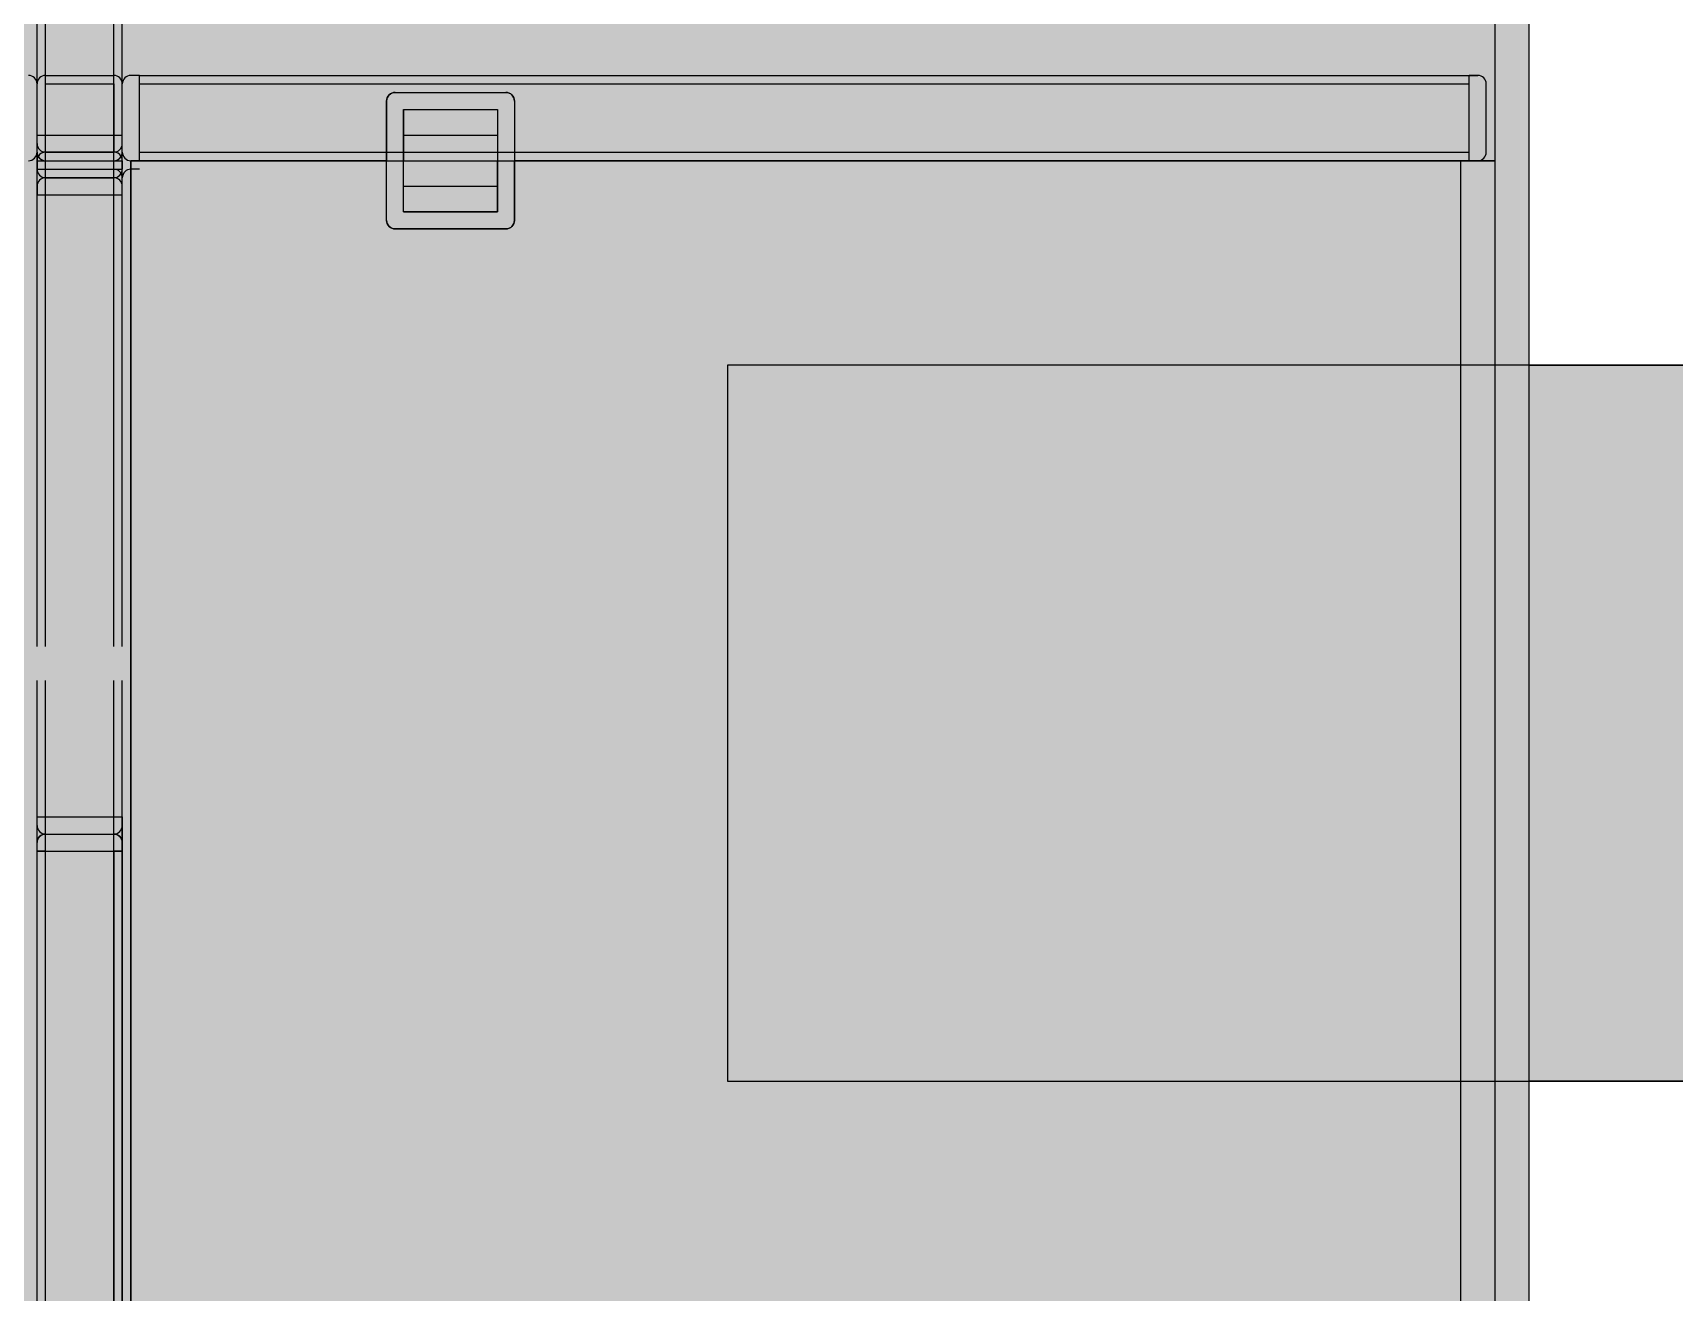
# Model space of a CAD drawing. Header units: millimetres. Extents: x 0 to 199210, y 0 to 94205.
# Drawn here: x 30475 to 31438, y 11225 to 11964 of the extents above; entities that cross this region are included whole.
import ezdxf

# ---------------------------------------------------------------- set-up
doc = ezdxf.new("R2010")
doc.units = ezdxf.units.MM
doc.layers.add('0-L-FUR', color=11, linetype='Continuous')

# ---------------------------------------------------------------- blocks, each defined once
blk = doc.blocks.new('Xr-PLAN$0$Xr-PLAN$0$A$C3A89022E')
h = blk.add_hatch(color=255)
h.dxf.hatch_style = 1
edge = h.paths.add_edge_path()
edge.add_line((2675.408702053479, 4122.422747667311), (2675.408702053479, 4112.422747667311))
edge.add_line((2675.408702053479, 4112.422747667311), (2684.408702054876, 4122.422747667311))
edge.add_line((2684.408702054876, 4122.422747667311), (2690.408702054005, 4122.422747667311))
edge.add_arc((-1717.091297944648, 3912.422747667321), 4412.499999998653, -2.727855063206789, 2.7278550632066185, ccw=False)
edge.add_line((2690.408702054004, 3702.422747667311), (2684.408702054876, 3702.422747667311))
edge.add_line((2684.408702054876, 3702.422747667311), (2675.408702053479, 3712.422747667311))
edge.add_line((2675.408702053479, 3712.422747667311), (2675.408702053479, 3702.422747667311))
edge.add_line((2675.408702053479, 3702.422747667311), (2365.408702055787, 3702.422747667311))
edge.add_line((2365.408702055787, 3702.422747667311), (2365.408702055739, 3344.750176273481))
edge.add_arc((2374.363330116845, 3195.017699381234), 150.0000000000003, 79.99266218586479, 93.42245084139142, ccw=False)
edge.add_line((2400.429475057288, 3342.735525278937), (2400.429475057288, 3337.629251501908))
edge.add_line((2400.429475057288, 3337.629251501908), (2442.734113429909, 3338.941453096366))
edge.add_arc((4242.644094976478, 3320.93983291871), 1799.999999999998, 172.2874549339041, 179.4269810807073, ccw=False)
edge.add_line((2458.92718419527, 3562.505522107254), (2549.609747063005, 3565.746279183324))
edge.add_arc((2549.609747063005, 3582.514074152233), 16.76779496890913, 243.5700380696205, 269.9999999999984, ccw=False)
edge.add_arc((2551.346476528167, 3586.008104011034), 20.66965015450426, 219.8055710360878, 243.5700380696237, ccw=False)
edge.add_arc((2554.06407941331, 3588.272773077471), 24.20717632710144, 199.0435461728898, 219.8055710360863, ccw=False)
edge.add_arc((2558.33290951632, 3589.746279185353), 28.72316245399958, 180.0000000040475, 199.0435461728921, ccw=False)
edge.add_arc((2558.331587783503, 3589.470730701396), 28.72316245434772, 151.3645656163341, 179.4503388246324, ccw=False)
edge.add_arc((2551.346476528996, 3593.484454355092), 20.66965015502817, 116.42996193649859, 151.8504546877328, ccw=False)
edge.add_arc((2549.609747063253, 3596.978484214125), 16.76779496896614, 90.00000000000159, 116.42996193650009, ccw=False)
edge.add_line((2549.609747063252, 3613.746279183091), (2608.912585594575, 3613.746279183091))
edge.add_line((2608.912585594575, 3613.746279183091), (2606.733905740276, 3621.233941513112))
edge.add_line((2606.733905740276, 3621.233941513112), (2601.877550788947, 3619.656016138815))
edge.add_arc((2734.31066991843, 3690.09371171183), 150.0000000000013, 188.8186981018154, 208.0073378133575, ccw=False)
edge.add_line((2586.083909483415, 3667.09746221455), (2591.479452838905, 3668.850580522342))
edge.add_line((2591.479452838905, 3668.850580522342), (2589.92794865645, 3673.625619402826))
edge.add_line((2589.92794865645, 3673.625619402826), (2618.459644144769, 3682.896129234002))
edge.add_line((2618.459644144769, 3682.896129234002), (2620.011148327295, 3678.12109035364))
edge.add_line((2620.011148327295, 3678.12109035364), (2625.406691683268, 3679.874208658856))
edge.add_arc((2491.971867156565, 3611.353061532383), 149.9999999999993, 7.99266218706282, 27.181301897269577, ccw=False)
edge.add_line((2640.514749813528, 3632.210003109696), (2635.617401283729, 3630.618758111102))
edge.add_line((2635.617401283729, 3630.618758111102), (2641.686828265316, 3613.746279183091))
edge.add_line((2641.686828265316, 3613.746279183091), (2777.609747066237, 3613.746279183091))
edge.add_arc((2777.609747066243, 3027.297383474815), 586.4488957082758, 87.8098552388351, 90.00000000000063, ccw=False)
edge.add_arc((2788.724128623332, 3317.916056396289), 295.6177719817481, 84.72490148685199, 87.8098552388343, ccw=False)
edge.add_arc((2804.996385545477, 3494.158424895367), 118.6257981538221, 77.3703837331384, 84.72490148685512, ccw=False)
edge.add_arc((2803.809747063439, 3589.746279183323), 33.79999999999971, 22.72724740339902, 36.63222431202348, ccw=False)
edge.add_line((2834.985327975816, 3602.804730652613), (2854.442212159629, 3602.804730651985))
edge.add_arc((2854.442212159629, 3526.504730651985), 76.30000000000018, 28.153289868650802, 90, ccw=False)
edge.add_line((2921.715037390878, 3562.505522107254), (2956.300381704583, 3562.505522107254))
edge.add_arc((2956.300381702715, 3552.505522107254), 10, 7.432975154877909, 89.99999998929923, ccw=False)
edge.add_arc((1181.341978925176, 3320.939832918714), 1799.999999999988, 6.6575949383960165, 7.432975156262785, ccw=False)
edge.add_arc((3074.219994914602, 3422.518175223742), 149.9999999999995, 116.81869810248841, 134.4355134866732, ccw=False)
edge.add_line((3006.54467398273, 3556.383969722441), (3009.879303164802, 3551.794246407051))
edge.add_line((3009.879303164802, 3551.794246407051), (3013.941193847926, 3554.745382732401))
edge.add_line((3013.941193847926, 3554.745382732401), (3031.574751417174, 3530.474872901606))
edge.add_line((3031.574751417174, 3530.474872901606), (3027.512860733516, 3527.523736575868))
edge.add_line((3027.512860733516, 3527.523736575868), (3030.847489913399, 3522.934013259568))
edge.add_arc((2924.446378013468, 3628.663873689145), 149.9999999999986, 295.9926621878456, 315.1813018978603, ccw=False)
edge.add_line((2990.184783346846, 3493.836346587948), (2987.183390922515, 3497.967408849408))
edge.add_line((2987.183390922515, 3497.967408849408), (2973.623136638342, 3487.457855085418))
edge.add_arc((1181.34197892516, 3320.939832918712), 1800.000000000004, -5.21409121173042, 5.308022808348596, ccw=False)
edge.add_line((2973.8937202229, 3157.36032695768), (2987.218750737337, 3147.030016004494))
edge.add_line((2987.218750737337, 3147.030016004494), (2990.245478582277, 3151.195949490626))
edge.add_arc((2924.507073253743, 3016.368422387066), 149.9999999999995, 44.81869810266761, 64.00733781421297, ccw=False)
edge.add_line((3030.908185152701, 3122.098282817624), (3027.573555973639, 3117.508559500137))
edge.add_line((3027.573555973639, 3117.508559500137), (3031.635446656766, 3114.55742317475))
edge.add_line((3031.635446656766, 3114.55742317475), (3014.001889088978, 3090.28691334287))
edge.add_line((3014.001889088978, 3090.28691334287), (3009.939998404721, 3093.23804966914))
edge.add_line((3009.939998404721, 3093.23804966914), (3006.605369222472, 3088.648326354042))
edge.add_arc((3074.28069015487, 3222.514120852477), 150.0000000000009, 225.7107114369254, 243.18130189728691, ccw=False)
edge.add_arc((1181.341978913931, 3320.939832821153), 1800.000000000005, 352.65482085982626, 353.4348512174512, ccw=False)
edge.add_arc((2956.653132670442, 3092.094235643177), 10.00000000000048, 270.0000000000026, 352.65482085670055, ccw=False)
edge.add_line((2956.653132670443, 3082.094235643177), (2921.71503739094, 3082.094235643177))
edge.add_arc((2854.442212159628, 3118.09502709833), 76.30000000000022, 270.00000000000034, 331.8467101314488, ccw=False)
edge.add_line((2854.442212159629, 3041.79502709833), (2834.985327975816, 3041.7950270984))
edge.add_arc((2803.809747063453, 3054.853478567724), 33.80000000000052, 325.79675789828633, 337.27275259653976, ccw=False)
edge.add_arc((2830.538199939189, 3035.853478566242), 1.225795457855838, 282.5658952640019, 359.9999999415044, ccw=False)
edge.add_arc((2804.996385549122, 3150.441332855177), 118.6257981532514, 275.27509851501645, 282.5658952640138, ccw=False)
edge.add_arc((2788.724128621176, 3326.683701354442), 295.6177719818965, 272.19014475953975, 275.27509851501543, ccw=False)
edge.add_arc((2777.609747072311, 3617.302374275968), 586.4488957081626, 270.0000000000012, 272.1901447595421, ccw=False)
edge.add_line((2777.609747072323, 3030.853478567805), (2641.686828265316, 3030.853478567805))
edge.add_line((2641.686828265316, 3030.853478567805), (2635.617401283747, 3013.980999639673))
edge.add_line((2635.617401283747, 3013.980999639673), (2640.514749813321, 3012.389754639139))
edge.add_arc((2491.971867156565, 3033.246696217932), 149.9999999999998, 332.8186981021831, 352.00733781236636, ccw=False)
edge.add_line((2625.406691682614, 2964.725549090184), (2620.011148327426, 2966.478667397099))
edge.add_line((2620.011148327426, 2966.478667397099), (2618.459644144903, 2961.703628516708))
edge.add_line((2618.459644144903, 2961.703628516708), (2589.927948656735, 2970.974138348239))
edge.add_line((2589.927948656735, 2970.974138348239), (2591.479452839072, 2975.749177228385))
edge.add_line((2591.479452839072, 2975.749177228385), (2586.083909483611, 2977.502295537143))
edge.add_arc((2734.310669918429, 2954.506046038601), 150.0000000000004, 151.992662187287, 171.181301897697, ccw=False)
edge.add_line((2601.877550788155, 3024.943741610126), (2606.733905740296, 3023.365816237661))
edge.add_line((2606.733905740296, 3023.365816237661), (2608.912585594575, 3030.853478567806))
edge.add_line((2608.912585594575, 3030.853478567806), (2549.609747062013, 3030.853478567806))
edge.add_arc((2549.609747062013, 3047.621273536481), 16.76779496867493, 243.5700380453024, 270, ccw=False)
edge.add_arc((2551.346476528996, 3051.115303395223), 20.669650155028, 219.8055710468794, 243.5700380453012, ccw=False)
edge.add_arc((2554.064079413308, 3053.379972461837), 24.20717632710039, 199.0435461728895, 219.8055710468822, ccw=False)
edge.add_arc((2558.332909516322, 3054.853478569718), 28.72316245400085, 180.0000000040466, 199.0435461728883, ccw=False)
edge.add_arc((2558.331587782119, 3054.577930086286), 28.72316245295896, 151.3645656107205, 179.4503388256527, ccw=False)
edge.add_arc((2551.346476528997, 3058.591653739572), 20.66965015503026, 116.429961925588, 151.8504546807749, ccw=False)
edge.add_arc((2549.609747063996, 3062.085683598779), 16.76779496914287, 89.99999999999687, 116.42996192558371, ccw=False)
edge.add_line((2549.609747063997, 3078.853478567922), (2458.560918478789, 3082.094235643172))
edge.add_arc((4242.644094976482, 3320.939832918711), 1800.000000000002, 180.4774037481434, 187.6251804422413, ccw=False)
edge.add_line((2442.706578624996, 3305.941925382963), (2400.429475057288, 3307.259347034038))
edge.add_line((2400.429475057288, 3307.259347034038), (2400.429475057288, 3302.109970055686))
edge.add_arc((2374.363330116843, 3449.827795953388), 149.9999999999997, 266.57754915860704, 280.0073378141359, ccw=False)
edge.add_line((2365.408702055733, 3300.095319061141), (2365.408702055629, 2522.422747667311))
edge.add_line((2365.408702055629, 2522.422747667311), (2675.408702053945, 2522.422747667311))
edge.add_line((2675.408702053945, 2522.422747667311), (2675.408702053945, 2512.422747667311))
edge.add_line((2675.408702053945, 2512.422747667311), (2684.408702055342, 2522.422747667311))
edge.add_line((2684.408702055342, 2522.422747667311), (2690.408702054469, 2522.422747667311))
edge.add_arc((-1717.091297944186, 2312.422747667311), 4412.499999998658, -2.7278550632066185, 2.7278550632066185, ccw=False)
edge.add_line((2690.408702054469, 2102.422747667311), (2684.408702055341, 2102.422747667311))
edge.add_line((2684.408702055341, 2102.422747667311), (2675.408702053945, 2112.422747667311))
edge.add_line((2675.408702053945, 2112.422747667311), (2675.408702053945, 2102.422747667311))
edge.add_line((2675.408702053945, 2102.422747667311), (2365.408702055573, 2102.422747667312))
edge.add_line((2365.408702055573, 2102.422747667312), (2365.408702055525, 1744.750176273441))
edge.add_arc((2374.36333011731, 1595.017699381235), 149.9999999999998, 79.99266218586462, 93.42245084165143, ccw=False)
edge.add_line((2400.429475057754, 1742.735525278937), (2400.429475057754, 1737.629251502211))
edge.add_line((2400.429475057754, 1737.629251502211), (2442.734113430374, 1738.941453096366))
edge.add_arc((4242.644094976944, 1720.93983291871), 1799.999999999998, 172.2874549339041, 179.4269810807073, ccw=False)
edge.add_line((2458.927184195736, 1962.505522107254), (2549.609747064214, 1965.746279183091))
edge.add_arc((2549.609747064214, 1982.514074152176), 16.76779496908443, 243.570038083802, 270, ccw=False)
edge.add_arc((2551.346476528356, 1986.008104011092), 20.66965015432882, 219.8055710324993, 243.57003808380222, ccw=False)
edge.add_arc((2554.064079413775, 1988.272773077471), 24.20717632710132, 199.0435461728956, 219.8055710324997, ccw=False)
edge.add_arc((2558.332909516786, 1989.746279185352), 28.72316245399995, 180.0000000040462, 199.0435461728943, ccw=False)
edge.add_arc((2558.331587783623, 1989.470730701572), 28.72316245400044, 151.3645656165051, 179.4503388249764, ccw=False)
edge.add_arc((2551.346476529186, 1993.484454355034), 20.6696501548531, 116.42996192960581, 151.8504546874989, ccw=False)
edge.add_arc((2549.609747063965, 1996.978484214067), 16.76779496902418, 90, 116.4299619296028, ccw=False)
edge.add_line((2549.609747063965, 2013.746279183091), (2608.912585595041, 2013.746279183091))
edge.add_line((2608.912585595041, 2013.746279183091), (2606.733905740758, 2021.233941513118))
edge.add_line((2606.733905740758, 2021.233941513118), (2601.877550789412, 2019.656016138815))
edge.add_arc((2734.310669918894, 2090.093711711829), 150.0000000000002, 188.8186981021314, 208.0073378133571, ccw=False)
edge.add_line((2586.083909484008, 2067.097462213731), (2591.479452839369, 2068.850580522458))
edge.add_line((2591.479452839369, 2068.850580522458), (2589.927948656959, 2073.625619402812))
edge.add_line((2589.927948656959, 2073.625619402812), (2618.459644145129, 2082.896129234343))
edge.add_line((2618.459644145129, 2082.896129234343), (2620.011148327754, 2078.121090353638))
edge.add_line((2620.011148327754, 2078.121090353638), (2625.406691683734, 2079.874208658857))
edge.add_arc((2491.97186715703, 2011.353061532384), 149.9999999999997, 7.992662187676103, 27.18130189726918, ccw=False)
edge.add_line((2640.51474981377, 2032.210003111288), (2635.617401284307, 2030.618758110789))
edge.add_line((2635.617401284307, 2030.618758110789), (2641.686828265781, 2013.746279183091))
edge.add_line((2641.686828265781, 2013.746279183091), (2777.609747060612, 2013.746279183091))
edge.add_arc((2777.609747060613, 1427.297383474699), 586.4488957083927, 87.8098552355093, 90.00000000000011, ccw=False)
edge.add_arc((2788.724128634604, 1717.916056396343), 295.6177719810476, 84.72490149122302, 87.80985523550862, ccw=False)
edge.add_arc((2804.996385543165, 1894.158424895544), 118.6257981542492, 77.3703837318057, 84.72490149120921, ccw=False)
edge.add_arc((2803.809747063904, 1989.746279183325), 33.79999999999946, 22.727247402753505, 36.632224311998414, ccw=False)
edge.add_line((2834.985327976428, 2002.804730652264), (2854.442212160095, 2002.804730652101))
edge.add_arc((2854.442212160095, 1926.504730652101), 76.30000000000018, 28.153289868552122, 90.0000000000004, ccw=False)
edge.add_line((2921.715037391406, 1962.505522107254), (2956.300381705048, 1962.505522107254))
edge.add_arc((2956.300381703181, 1952.505522107255), 9.999999999999773, 7.432975154876885, 89.99999998930178, ccw=False)
edge.add_arc((1181.341978925623, 1720.939832918749), 1800.000000000002, 6.657594938394823, 7.432975156261591, ccw=False)
edge.add_arc((3074.219994915067, 1822.518175223739), 150.0000000000005, 116.81869810248759, 134.4355134866726, ccw=False)
edge.add_line((3006.544673983196, 1956.38396972244), (3009.879303165264, 1951.794246407055))
edge.add_line((3009.879303165264, 1951.794246407055), (3013.941193848351, 1954.745382732367))
edge.add_line((3013.941193848351, 1954.745382732367), (3031.574751417347, 1930.474872901515))
edge.add_line((3031.574751417347, 1930.474872901515), (3027.51286073393, 1927.52373657594))
edge.add_line((3027.51286073393, 1927.52373657594), (3030.847489913865, 1922.934013259568))
edge.add_arc((2924.446378013934, 2028.663873689146), 149.9999999999995, 295.99266218744685, 315.1813018978599, ccw=False)
edge.add_line((2990.184783346374, 1893.836346587491), (2987.183390923143, 1897.967408849534))
edge.add_line((2987.183390923143, 1897.967408849534), (2973.623136638807, 1887.457855085418))
edge.add_arc((1181.341978925626, 1720.939832918711), 1800.000000000004, -5.214091211740822, 5.308022808348596, ccw=False)
edge.add_line((2973.893720223336, 1557.360326957354), (2987.21875073711, 1547.030016004937))
edge.add_line((2987.21875073711, 1547.030016004937), (2990.245478585598, 1551.195949489234))
edge.add_arc((2924.507073254208, 1416.368422387067), 149.9999999999995, 44.81869810266687, 64.00733781299908, ccw=False)
edge.add_line((3030.908185153166, 1522.098282817624), (3027.573555974105, 1517.508559500137))
edge.add_line((3027.573555974105, 1517.508559500137), (3031.635446657052, 1514.557423174879))
edge.add_line((3031.635446657052, 1514.557423174879), (3014.001889089463, 1490.286913342872))
edge.add_line((3014.001889089463, 1490.286913342872), (3009.939998405176, 1493.238049669126))
edge.add_line((3009.939998405176, 1493.238049669126), (3006.605369222938, 1488.648326354042))
edge.add_arc((3074.280690155335, 1622.514120852476), 149.9999999999999, 225.7107114369256, 243.1813018972873, ccw=False)
edge.add_arc((1181.341978914397, 1720.939832821153), 1800.000000000005, 352.65482085982626, 353.4348512174512, ccw=False)
edge.add_arc((2956.653132670908, 1492.094235643177), 10.00000000000048, 270.0000000000026, 352.65482085670055, ccw=False)
edge.add_line((2956.653132670908, 1482.094235643177), (2921.715037391219, 1482.094235643177))
edge.add_arc((2854.442212160094, 1518.095027098679), 76.29999999999993, 270, 331.84671013115104, ccw=False)
edge.add_line((2854.442212160094, 1441.795027098679), (2834.985327976282, 1441.795027098633))
edge.add_arc((2803.809747063849, 1454.853478567791), 33.80000000000066, 325.79675789849574, 337.2727525968445, ccw=False)
edge.add_arc((2830.538199939655, 1435.853478566242), 1.225795457855838, 282.5658952640042, 359.99999994942215, ccw=False)
edge.add_arc((2804.996385549588, 1550.441332855177), 118.6257981532512, 275.27509851501645, 282.5658952640139, ccw=False)
edge.add_arc((2788.724128621642, 1726.683701354438), 295.6177719818924, 272.19014475893977, 275.2750985150153, ccw=False)
edge.add_arc((2777.60974707582, 2017.302374276023), 586.4488957081012, 270.0000000000012, 272.1901447589423, ccw=False)
edge.add_line((2777.609747075832, 1430.853478567922), (2641.686828265782, 1430.853478567922))
edge.add_line((2641.686828265782, 1430.853478567922), (2635.617401284223, 1413.980999639904))
edge.add_line((2635.617401284223, 1413.980999639904), (2640.514749813547, 1412.389754637432))
edge.add_arc((2491.97186715703, 1433.24669621793), 149.9999999999996, 332.81869810218376, 352.0073378117087, ccw=False)
edge.add_line((2625.40669168308, 1364.725549090184), (2620.011148327892, 1366.478667397098))
edge.add_line((2620.011148327892, 1366.478667397098), (2618.459644145442, 1361.703628516935))
edge.add_line((2618.459644145442, 1361.703628516935), (2589.927948657127, 1370.974138348246))
edge.add_line((2589.927948657127, 1370.974138348246), (2591.479452839469, 1375.749177228407))
edge.add_line((2591.479452839469, 1375.749177228407), (2586.08390948422, 1377.502295538073))
edge.add_arc((2734.310669918894, 1354.506046038601), 150.0000000000007, 151.9926621872869, 171.1813018973372, ccw=False)
edge.add_line((2601.87755078862, 1424.943741610126), (2606.733905740748, 1423.365816237666))
edge.add_line((2606.733905740748, 1423.365816237666), (2608.912585595041, 1430.853478567922))
edge.add_line((2608.912585595041, 1430.853478567922), (2549.609747062231, 1430.853478567922))
edge.add_arc((2549.609747062232, 1447.621273536539), 16.7677949686165, 243.5700380416597, 269.99999999999693, ccw=False)
edge.add_arc((2551.346476529461, 1451.115303395225), 20.66965015502898, 219.8055710468649, 243.57003804166652, ccw=False)
edge.add_arc((2554.064079413774, 1453.379972461836), 24.2071763271003, 199.0435461714179, 219.8055710468635, ccw=False)
edge.add_arc((2558.332909517481, 1454.853478569834), 28.72316245469482, 180.0000000038135, 199.0435461714163, ccw=False)
edge.add_arc((2558.331587782238, 1454.577930086523), 28.72316245261196, 151.3645656133722, 179.4503388256547, ccw=False)
edge.add_arc((2551.34647652891, 1458.591653739456), 20.669650154679, 116.42996192271289, 151.8504546833348, ccw=False)
edge.add_arc((2549.609747064214, 1462.085683598488), 16.76779496908466, 90, 116.42996192271181, ccw=False)
edge.add_line((2549.609747064214, 1478.853478567573), (2458.560918479254, 1482.094235643172))
edge.add_arc((4242.644094976945, 1720.939832918708), 1799.999999999999, 180.4774037481545, 187.6251804422413, ccw=False)
edge.add_line((2442.706578625464, 1705.941925382613), (2400.429475057754, 1707.259347033589))
edge.add_line((2400.429475057754, 1707.259347033589), (2400.429475057754, 1702.109970056036))
edge.add_arc((2374.363330117309, 1849.827795953736), 149.9999999999984, 266.57754915834687, 280.0073378141362, ccw=False)
edge.add_line((2365.408702055519, 1700.095319061531), (2365.408702055339, 357.4227476673032))
edge.add_line((2365.408702055339, 357.4227476673032), (1696.728673817008, 357.4227476673095))
edge.add_line((1696.728673817008, 357.4227476673095), (1696.728673816, 195.1385802561563))
edge.add_arc((1676.72667361598, 195.1385802561562), 20.00200020001989, -90, 2.8421709430404007e-13, ccw=False)
edge.add_line((1676.72667361598, 175.1365800561362), (1666.725673516084, 175.1365800561362))
edge.add_arc((1666.725673515699, 195.1385802561562), 20.00200020002001, 179.9999999999997, 270.00000000110526, ccw=False)
edge.add_line((1646.723673315679, 195.1385802561563), (1646.723673315903, 357.4227476673104))
edge.add_line((1646.723673315903, 357.4227476673104), (1626.721673116903, 357.4227476673104))
edge.add_line((1626.721673116903, 357.4227476673104), (1626.721673115801, 183.625315742931))
edge.add_arc((1586.717672715778, 183.6253157429512), 40.00400040002273, 294.83458750328526, 359.999999999971, ccw=False)
edge.add_arc((1414.065926055771, 481.6927386958984), 384.3139954290269, 240.46433719254838, 299.53566280893875, ccw=False)
edge.add_arc((1241.414179393905, 183.6253157429309), 40.00400040004097, 179.9999999999999, 245.16541251335872, ccw=False)
edge.add_line((1201.410178993864, 183.625315742931), (1201.410178994554, 357.422747667315))
edge.add_line((1201.410178994554, 357.422747667315), (1181.408178795012, 357.422747667315))
edge.add_line((1181.408178795012, 357.422747667315), (1181.408178795402, 195.1385802561563))
edge.add_arc((1161.406178595382, 195.1385802561562), 20.00200020001989, -90, 2.8421709430404007e-13, ccw=False)
edge.add_line((1161.406178595382, 175.1365800561362), (1151.405178494555, 175.1365800561362))
edge.add_arc((1151.405178494169, 195.1385802561562), 20.00200020002001, 179.9999999999997, 270.00000000110526, ccw=False)
edge.add_line((1131.403178294149, 195.1385802561563), (1131.403178294106, 357.4227476673159))
edge.add_line((1131.403178294106, 357.4227476673159), (665.4087020539419, 357.4227476673186))
edge.add_line((665.4087020539419, 357.4227476673186), (665.4087020541219, 1700.095319061553))
edge.add_arc((656.4540739919759, 1849.827795953737), 149.9999999999997, 259.9926621867677, 273.42245084178927, ccw=False)
edge.add_line((630.3879290538607, 1702.109970055625), (630.3879290538607, 1707.259347033653))
edge.add_line((630.3879290538607, 1707.259347033653), (588.1108254842875, 1705.941925382569))
edge.add_arc((-1211.826690867196, 1720.939832918721), 1800.000000000003, 352.37481955775854, 359.52259625184377, ccw=False)
edge.add_line((572.2564856304971, 1482.094235643177), (481.2076570457702, 1478.853478567573))
edge.add_arc((481.2076570457704, 1462.08568359948), 16.76779496809286, 63.570038060049626, 90.00000000000063, ccw=False)
edge.add_arc((479.6718238124716, 1458.493149373444), 20.66965015113024, 28.65302840490142, 64.1902605191811, ccw=False)
edge.add_arc((472.4844945938877, 1454.853478568436), 28.72316245214636, -1.0255121196678374e-09, 28.149545328776924, ccw=False)
edge.add_arc((472.4858163249892, 1455.129027051797), 28.72316245422907, 331.3645655914891, 359.45033882074665, ccw=False)
edge.add_arc((479.4709275793583, 1451.115303390797), 20.66965015147955, 296.4299619450542, 331.85045467124394, ccw=False)
edge.add_arc((481.2076570477539, 1447.621273535548), 16.76779496762538, 270, 296.42996193317595, ccw=False)
edge.add_line((481.2076570477539, 1430.853478567922), (421.9048185151769, 1430.853478567922))
edge.add_line((421.9048185151769, 1430.853478567922), (424.0834983696245, 1423.365816238018))
edge.add_line((424.0834983696245, 1423.365816238018), (428.9398533198855, 1424.943741608966))
edge.add_arc((296.5067341889944, 1354.506046038601), 150.0000000000008, 8.818698102439896, 28.007337812211176, ccw=False)
edge.add_line((444.7334946237579, 1377.502295537497), (439.3379512713855, 1375.749177228765))
edge.add_line((439.3379512713855, 1375.749177228765), (440.8894554540057, 1370.974138348658))
edge.add_line((440.8894554540057, 1370.974138348658), (412.357759964184, 1361.703628517383))
edge.add_line((412.357759964184, 1361.703628517383), (410.8062557817452, 1366.478667397364))
edge.add_line((410.8062557817452, 1366.478667397364), (405.410712428295, 1364.725549089745))
edge.add_arc((538.8455369541184, 1433.246696217932), 149.9999999999997, 187.992662186038, 207.1813018980054, ccw=False)
edge.add_line((390.3026542967818, 1412.389754643275), (395.2000028253669, 1413.980999639396))
edge.add_line((395.2000028253669, 1413.980999639396), (389.1305758439703, 1430.853478567922))
edge.add_line((389.1305758439703, 1430.853478567922), (253.2076570325166, 1430.853478567922))
edge.add_arc((253.2076570325203, 2017.30237437347), 586.4488958055474, 267.80985524186974, 269.99999999999966, ccw=False)
edge.add_arc((242.0932754857841, 1726.683701319849), 295.6177719473651, 264.7249014844385, 267.8098552418704, ccw=False)
edge.add_arc((225.8210185589202, 1550.441332851533), 118.6257981496369, 257.3703837364439, 264.7249014844762, ccw=False)
edge.add_arc((227.0076570472452, 1454.853478567922), 33.79999999999987, 202.7272474033955, 216.6322243157341, ccw=False)
edge.add_line((195.8320761348673, 1441.795027098633), (176.375191949192, 1441.79502709868))
edge.add_arc((176.3751919491915, 1518.09502709868), 76.30000000000041, 208.1532898688495, 270.0000000000003, ccw=False)
edge.add_line((109.1023667180671, 1482.094235643177), (74.16427143791225, 1482.094235643177))
edge.add_arc((74.16427143693244, 1492.094235643177), 10, 187.3451791440274, 270.0000000056139, ccw=False)
edge.add_arc((1849.475425180864, 1720.939832918695), 1800, 186.5651487857526, 187.3451791433083, ccw=False)
edge.add_arc((-43.46328604605421, 1622.514120852474), 149.9999999999998, 296.81869810047596, 314.2892885617372, ccw=False)
edge.add_line((24.21203488111678, 1488.648326351397), (20.87740570534561, 1493.238049669347))
edge.add_line((20.87740570534561, 1493.238049669347), (16.81551502150523, 1490.286913343416))
edge.add_line((16.81551502150523, 1490.286913343416), (-0.8180425478540201, 1514.55742317342))
edge.add_line((-0.8180425478540201, 1514.55742317342), (3.243848136403813, 1517.508559499735))
edge.add_line((3.243848136403813, 1517.508559499735), (-0.09078104581158186, 1522.098282815681))
edge.add_arc((106.3103308550773, 1416.368422387066), 149.9999999999997, 115.99266218659571, 135.1813018983789, ccw=False)
edge.add_line((40.57192552463994, 1551.195949489698), (43.59865337145129, 1547.030016004012))
edge.add_line((43.59865337145129, 1547.030016004012), (56.92368388337218, 1557.360326954994))
edge.add_arc((1849.475425180862, 1720.939832918713), 1800, 174.6919771915761, 185.2140912118163, ccw=False)
edge.add_line((57.19426746790396, 1887.457855087775), (43.63401318601291, 1897.967408849996))
edge.add_line((43.63401318601291, 1897.967408849996), (40.63262076682122, 1893.836346585812))
edge.add_arc((106.3710260958184, 2028.663873689146), 149.9999999999995, 224.8186981021397, 244.0073378140163, ccw=False)
edge.add_line((-0.03008580411324147, 1922.934013259568), (3.304543376273614, 1927.523736576562))
edge.add_line((3.304543376273614, 1927.523736576562), (-0.7573473070219734, 1930.474872902156))
edge.add_line((-0.7573473070219734, 1930.474872902156), (16.87621026091847, 1954.745382733774))
edge.add_line((16.87621026091847, 1954.745382733774), (20.93810094524497, 1951.794246407456))
edge.add_line((20.93810094524497, 1951.794246407456), (24.27273012702153, 1956.38396972244))
edge.add_arc((-43.4025908048409, 1822.518175223736), 149.999999999999, 45.5644865151196, 63.18130189751588, ccw=False)
edge.add_arc((1849.475425165084, 1720.939832783532), 1800, 172.56702483939, 173.3424050571668, ccw=False)
edge.add_arc((74.51702240516904, 1952.505522107255), 9.999999999999844, 89.99999999999778, 172.5670248437254, ccw=False)
edge.add_line((74.51702240516943, 1962.505522107255), (109.1023667178806, 1962.505522107255))
edge.add_arc((176.375191949192, 1926.504730652101), 76.30000000000035, 90, 151.8467101314479, ccw=False)
edge.add_line((176.375191949192, 2002.804730652101), (195.8320761347209, 2002.804730652264))
edge.add_arc((227.0076570471429, 1989.746279183081), 33.79999999999988, 145.7967579050445, 157.272752596798, ccw=False)
edge.add_arc((200.279204169166, 2008.746279184074), 1.225795457855895, 102.56589526738207, 180.0000000727582, ccw=False)
edge.add_arc((225.8210185653927, 1894.158424899196), 118.6257981506306, 95.2750985093204, 102.56589526737912, ccw=False)
edge.add_arc((242.0932754728171, 1717.916056430931), 295.6177719465204, 92.19014476367931, 95.27509850932142, ccw=False)
edge.add_arc((253.2076570477446, 1427.297383377253), 586.4488958058382, 90, 92.19014476367983, ccw=False)
edge.add_line((253.2076570477448, 2013.746279183091), (389.1305758439703, 2013.746279183091))
edge.add_line((389.1305758439703, 2013.746279183091), (395.2000028252819, 2030.618758111295))
edge.add_line((395.2000028252819, 2030.618758111295), (390.3026542965581, 2032.210003105449))
edge.add_arc((538.8455369541177, 2011.353061532382), 149.9999999999995, 152.8186981025414, 172.0073378145753, ccw=False)
edge.add_line((405.4107124276406, 2079.874208659296), (410.8062557818812, 2078.121090353372))
edge.add_line((410.8062557818812, 2078.121090353372), (412.3577599644973, 2082.896129233896))
edge.add_line((412.3577599644973, 2082.896129233896), (440.8894554541716, 2073.625619402399))
edge.add_line((440.8894554541716, 2073.625619402399), (439.3379512714855, 2068.850580522099))
edge.add_line((439.3379512714855, 2068.850580522099), (444.7334946239716, 2067.097462214309))
edge.add_arc((296.5067341889946, 2090.093711711831), 150.0000000000012, 331.99266218714433, 351.1813018980911, ccw=False)
edge.add_line((428.9398533190938, 2019.656016139976), (424.0834983696141, 2021.233941512765))
edge.add_line((424.0834983696141, 2021.233941512765), (421.9048185151773, 2013.746279183091))
edge.add_line((421.9048185151773, 2013.746279183091), (481.2076570460185, 2013.746279183091))
edge.add_arc((481.2076570460187, 1996.978484215058), 16.76779496803283, 63.570038060895115, 90.00000000000063, ccw=False)
edge.add_arc((479.6718238125806, 1993.385949988832), 20.66965015130427, 28.65302840167419, 64.19026051974993, ccw=False)
edge.add_arc((472.484494592499, 1989.746279184071), 28.72316245353495, -1.4903775991115253e-09, 28.149545324615417, ccw=False)
edge.add_arc((472.4858163256814, 1990.021827666941), 28.72316245353439, 331.3645655957564, 359.4503388212477, ccw=False)
edge.add_arc((479.4709275804648, 1986.008104006666), 20.66965015077976, 296.42996194259314, 331.8504546748767, ccw=False)
edge.add_arc((481.2076570457704, 1982.514074151184), 16.76779496809285, 269.9999999999994, 296.42996193995043, ccw=False)
edge.add_line((481.2076570457702, 1965.746279183091), (571.8902199140157, 1962.505522107259))
edge.add_arc((-1211.826690867196, 1720.939832918709), 1800.000000000003, 0.573018919291826, 7.712545066096084, ccw=False)
edge.add_line((588.083290679378, 1738.941453096337), (630.3879290538607, 1737.629251502124))
edge.add_line((630.3879290538607, 1737.629251502124), (630.3879290538607, 1742.735525279347))
edge.add_arc((656.4540739919772, 1595.017699381236), 149.9999999999984, 86.57754915820891, 100.00733781323288, ccw=False)
edge.add_line((665.4087020541278, 1744.750176273419), (665.408702054176, 2102.422747667311))
edge.add_line((665.408702054176, 2102.422747667311), (355.4087020553416, 2102.422747667311))
edge.add_line((355.4087020553416, 2102.422747667311), (355.4087020553416, 2112.422747667311))
edge.add_line((355.4087020553416, 2112.422747667311), (346.4087020553416, 2102.422747667311))
edge.add_line((346.4087020553416, 2102.422747667311), (340.408702055282, 2102.422747667311))
edge.add_arc((4747.908702053945, 2312.422747667316), 4412.499999998665, 177.2721449367934, 182.7278550632067, ccw=False)
edge.add_line((340.4087020552815, 2522.422747667311), (346.4087020553411, 2522.422747667312))
edge.add_line((346.4087020553411, 2522.422747667312), (355.4087020553416, 2512.422747667311))
edge.add_line((355.4087020553416, 2512.422747667311), (355.4087020553416, 2522.422747667312))
edge.add_line((355.4087020553416, 2522.422747667312), (665.4087020542315, 2522.422747667311))
edge.add_line((665.4087020542315, 2522.422747667311), (665.4087020543357, 3300.095319061244))
edge.add_arc((656.4540739915109, 3449.827795953388), 149.9999999999998, 259.9926621867674, 273.422450842049, ccw=False)
edge.add_line((630.387929053395, 3302.109970055275), (630.3879290533946, 3307.259347034103))
edge.add_line((630.3879290533946, 3307.259347034103), (588.1108254838246, 3305.941925382919))
edge.add_arc((-1211.826690867664, 3320.939832918716), 1800.000000000005, 352.37481955775866, 359.5225962518551, ccw=False)
edge.add_line((572.2564856300319, 3082.094235643177), (481.2076570450567, 3078.853478567922))
edge.add_arc((481.2076570450569, 3062.085683599771), 16.76779496815107, 63.57003805920249, 90.0000000000004, ccw=False)
edge.add_arc((479.6718238115332, 3058.493149373516), 20.66965015148079, 28.653028407682086, 64.19026051819532, ccw=False)
edge.add_arc((472.484494593075, 3054.853478568262), 28.72316245249326, -1.1430074664531276e-09, 28.14954533133522, ccw=False)
edge.add_arc((472.485816325218, 3055.12902705161), 28.72316245353503, 331.3645655899828, 359.4503388206417, ccw=False)
edge.add_arc((479.4709275788929, 3051.115303390797), 20.66965015147945, 296.4299619450535, 331.8504546696183, ccw=False)
edge.add_arc((481.2076570470404, 3047.621273535489), 16.76779496768357, 270, 296.4299619340228, ccw=False)
edge.add_line((481.2076570470404, 3030.853478567806), (421.9048185147117, 3030.853478567806))
edge.add_line((421.9048185147117, 3030.853478567806), (424.0834983691452, 3023.365816238014))
edge.add_line((424.0834983691452, 3023.365816238014), (428.9398533194203, 3024.943741608965))
edge.add_arc((296.5067341885288, 2954.5060460386), 150.0000000000009, 8.818698102081214, 28.007337812211006, ccw=False)
edge.add_line((444.7334946234364, 2977.502295536568), (439.3379512708516, 2975.749177228743))
edge.add_line((439.3379512708516, 2975.749177228743), (440.8894554534659, 2970.974138348653))
edge.add_line((440.8894554534659, 2970.974138348653), (412.357759963792, 2961.703628517157))
edge.add_line((412.357759963792, 2961.703628517157), (410.8062557812796, 2966.478667397364))
edge.add_line((410.8062557812796, 2966.478667397364), (405.4107124278294, 2964.725549089745))
edge.add_arc((538.8455369536528, 3033.246696217932), 149.9999999999997, 187.9926621853811, 207.1813018980054, ccw=False)
edge.add_line((390.302654296077, 3012.389754644978), (395.2000028249113, 3013.980999639167))
edge.add_line((395.2000028249113, 3013.980999639167), (389.1305758435046, 3030.853478567806))
edge.add_line((389.1305758435046, 3030.853478567806), (253.207657035096, 3030.853478567806))
edge.add_arc((253.2076570350982, 3617.302374373412), 586.4488958056058, 267.80985524126993, 269.9999999999998, ccw=False)
edge.add_arc((242.0932754853188, 3326.68370131985), 295.6177719473654, 264.7249014844383, 267.8098552412704, ccw=False)
edge.add_arc((225.8210185585258, 3150.441332851526), 118.6257981496367, 257.3703837363016, 264.72490148444143, ccw=False)
edge.add_arc((227.0076570467785, 3054.853478567691), 33.80000000000002, 202.7272474033988, 216.6322243151239, ccw=False)
edge.add_line((195.8320761344012, 3041.7950270984), (176.3751919487263, 3041.795027098331))
edge.add_arc((176.3751919487258, 3118.095027098331), 76.30000000000064, 208.1532898685522, 270.00000000000034, ccw=False)
edge.add_line((109.1023667174145, 3082.094235643177), (74.16427143744659, 3082.094235643177))
edge.add_arc((74.16427143646678, 3092.094235643177), 10, 187.3451791440274, 270.0000000056139, ccw=False)
edge.add_arc((1849.475425180394, 3320.939832918732), 1800, 186.5651487857538, 187.3451791433095, ccw=False)
edge.add_arc((-43.46328604652284, 3222.514120852472), 150.0000000000007, 296.8186981004772, 314.2892885617382, ccw=False)
edge.add_line((24.21203488065157, 3088.648326351396), (20.8774057048704, 3093.238049669361))
edge.add_line((20.8774057048704, 3093.238049669361), (16.81551502105822, 3090.286913343416))
edge.add_line((16.81551502105822, 3090.286913343416), (-0.8180425484974876, 3114.557423173291))
edge.add_line((-0.8180425484974876, 3114.557423173291), (3.243848135937696, 3117.508559499737))
edge.add_line((3.243848135937696, 3117.508559499737), (-0.0907810462776979, 3122.098282815681))
edge.add_arc((106.310330854611, 3016.368422387067), 149.9999999999987, 115.9926621867751, 135.1813018983792, ccw=False)
edge.add_line((40.57192552375182, 3151.195949489492), (43.5986533708865, 3147.030016004031))
edge.add_line((43.5986533708865, 3147.030016004031), (56.9236838828765, 3157.36032695532))
edge.add_arc((1849.475425180397, 3320.939832918712), 1800, 174.6919771915761, 185.2140912118059, ccw=False)
edge.add_line((57.19426746743829, 3487.457855087775), (43.63401318571005, 3497.96740884987))
edge.add_line((43.63401318571005, 3497.96740884987), (40.6326207654156, 3493.83634658627))
edge.add_arc((106.3710260953514, 3628.663873689146), 149.9999999999986, 224.8186981021401, 244.0073378136173, ccw=False)
edge.add_line((-0.03008580457890275, 3522.934013259568), (3.304543375755657, 3527.523736576491))
edge.add_line((3.304543375755657, 3527.523736576491), (-0.7573473077795825, 3530.474872902247))
edge.add_line((-0.7573473077795825, 3530.474872902247), (16.87621026041279, 3554.745382733809))
edge.add_line((16.87621026041279, 3554.745382733809), (20.93810094477612, 3551.794246407451))
edge.add_line((20.93810094477612, 3551.794246407451), (24.27273012655542, 3556.383969722441))
edge.add_arc((-43.40259080531763, 3422.518175223741), 150.0000000000009, 45.56448651511488, 63.18130189751167, ccw=False)
edge.add_arc((1849.47542516463, 3320.939832783491), 1800.000000000017, 172.5670248393888, 173.3424050571656, ccw=False)
edge.add_arc((74.51702240470327, 3552.505522107254), 9.999999999999877, 89.99999999999977, 172.5670248437188, ccw=False)
edge.add_line((74.51702240470331, 3562.505522107254), (109.1023667174768, 3562.505522107254))
edge.add_arc((176.3751919487261, 3526.504730651985), 76.30000000000025, 89.99999999999977, 151.8467101313493, ccw=False)
edge.add_line((176.3751919487263, 3602.804730651985), (195.8320761344012, 3602.804730652613))
edge.add_arc((227.0076570467434, 3589.746279183239), 33.79999999999983, 145.7967579052443, 157.2727525964482, ccw=False)
edge.add_arc((200.2792041687003, 3608.746279184074), 1.225795457855895, 102.56589526605183, 180.0000000698886, ccw=False)
edge.add_arc((225.8210185621874, 3494.158424899022), 118.6257981502049, 95.27509851369342, 102.5658952660554, ccw=False)
edge.add_arc((242.0932754831578, 3317.916056430873), 295.6177719472245, 92.19014476035608, 95.27509851369263, ccw=False)
edge.add_arc((253.2076570411821, 3027.297383377369), 586.4488958057218, 90, 92.19014476035511, ccw=False)
edge.add_line((253.2076570411823, 3613.746279183091), (389.1305758435046, 3613.746279183091))
edge.add_line((389.1305758435046, 3613.746279183091), (395.2000028249286, 3630.618758111608))
edge.add_line((395.2000028249286, 3630.618758111608), (390.3026542958687, 3632.210003103855))
edge.add_arc((538.8455369536514, 3611.353061532383), 149.9999999999987, 152.8186981025414, 172.0073378151899, ccw=False)
edge.add_line((405.410712427175, 3679.874208659296), (410.8062557814092, 3678.121090353375))
edge.add_line((410.8062557814092, 3678.121090353375), (412.3577599639248, 3682.896129233554))
edge.add_line((412.3577599639248, 3682.896129233554), (440.889455453751, 3673.625619402412))
edge.add_line((440.889455453751, 3673.625619402412), (439.3379512710185, 3668.850580521983))
edge.add_line((439.3379512710185, 3668.850580521983), (444.7334946236324, 3667.097462215126))
edge.add_arc((296.5067341885293, 3690.093711711831), 150.0000000000005, 331.9926621871446, 351.18130189840696, ccw=False)
edge.add_line((428.9398533186281, 3619.656016139977), (424.0834983691657, 3621.233941512759))
edge.add_line((424.0834983691657, 3621.233941512759), (421.9048185147117, 3613.746279183091))
edge.add_line((421.9048185147117, 3613.746279183091), (481.2076570458007, 3613.746279183091))
edge.add_arc((481.2076570458009, 3596.978484215117), 16.76779496797462, 63.57003806174208, 90.0000000000008, ccw=False)
edge.add_arc((479.6718238120093, 3593.385949988805), 20.66965015147939, 28.65302840186081, 64.1902605196596, ccw=False)
edge.add_arc((472.4844945916863, 3589.74627918413), 28.723162453882, -1.607418198545929e-09, 28.14954532437463, ccw=False)
edge.add_arc((472.485816325216, 3590.021827667018), 28.72316245353484, 331.36456559431315, 359.45033882109533, ccw=False)
edge.add_arc((479.4709275797223, 3586.008104006607), 20.6696501509547, 296.42996194320904, 331.85045467356355, ccw=False)
edge.add_arc((481.2076570460484, 3582.514074151242), 16.76779496791823, 270.0000000000006, 296.4299619374095, ccw=False)
edge.add_line((481.2076570460486, 3565.746279183324), (571.89021991355, 3562.505522107259))
edge.add_arc((-1211.826690867664, 3320.939832918713), 1800.000000000004, 0.5730189192917123, 7.712545066096027, ccw=False)
edge.add_line((588.0832906789119, 3338.941453096337), (630.387929053395, 3337.62925150182))
edge.add_line((630.387929053395, 3337.62925150182), (630.387929053395, 3342.735525279347))
edge.add_arc((656.4540739915104, 3195.017699381236), 149.9999999999989, 86.57754915794828, 100.00733781323248, ccw=False)
edge.add_line((665.408702054342, 3344.750176273378), (665.4087020543902, 3702.422747667311))
edge.add_line((665.4087020543902, 3702.422747667311), (355.4087020548754, 3702.422747667311))
edge.add_line((355.4087020548754, 3702.422747667311), (355.408702054875, 3712.42274766731))
edge.add_line((355.408702054875, 3712.42274766731), (346.4087020548759, 3702.422747667311))
edge.add_line((346.4087020548759, 3702.422747667311), (340.4087020548154, 3702.422747667311))
edge.add_arc((4747.908702053473, 3912.422747667297), 4412.499999998658, 177.2721449367932, 182.7278550632065, ccw=False)
edge.add_line((340.4087020548168, 4122.422747667311), (346.4087020548759, 4122.422747667311))
edge.add_line((346.4087020548759, 4122.422747667311), (355.4087020548759, 4112.422747667311))
edge.add_line((355.4087020548759, 4112.422747667311), (355.4087020548759, 4122.422747667311))
edge.add_line((355.4087020548759, 4122.422747667311), (665.4087020546295, 4122.422747667467))
edge.add_line((665.4087020546295, 4122.422747667467), (665.408702054646, 4212.422747667319))
edge.add_line((665.408702054646, 4212.422747667319), (2365.408702056043, 4212.422747667303))
edge.add_line((2365.408702056043, 4212.422747667303), (2365.408702056026, 4122.422747667262))
edge.add_line((2365.408702056026, 4122.422747667262), (2675.408702053479, 4122.422747667311))
edge = h.paths.add_edge_path()
edge.add_arc((1586.717672715803, 77.29491493797497), 40.00400040000841, 290.13677003434884, 359.99999999995265, ccw=False)
edge.add_arc((1414.065926055774, 457.1743163569052), 457.1742883764598, 245.9349462329854, 294.06505376833195, ccw=False)
edge.add_arc((1241.414179393905, 77.29491493794231), 40.00400040006448, 180.0000000000005, 249.8632299831294, ccw=False)
edge.add_arc((1241.414179393879, 77.29491493794242), 40.00400040003842, 69.86322996704428, 180.0000000000007, ccw=False)
edge.add_arc((1414.065926055776, 459.6405135280355), 379.6324847478326, 245.2594656165119, 294.7405343847036)
edge.add_arc((1586.717672715778, 77.29491493794177), 40.00400040003338, 2.8421709430404007e-13, 110.1367700189106, ccw=False)
at = {"layer": '0-L-FUR'}
for p, q in [((1490.408702055342, 2357.422747667311), (1490.408702055342, 3537.422747667311)), ((1495.408702055342, 2357.422747667311), (1495.408702055342, 3537.422747667311)), ((1535.408702055342, 2357.422747667311), (1535.408702055342, 3537.422747667311)), ((1540.408702055342, 2357.422747667311), (1540.408702055342, 3537.422747667311)), ((1490.408702055807, 2647.422747667311), (1490.408702055807, 2687.422747667311)), ((1495.408702055807, 2692.422747667311), (1535.408702055807, 2692.422747667311)), ((1495.408702055807, 2647.422747667311), (1495.408702055807, 2687.422747667311)), ((1495.408702055807, 2687.422747667311), (1535.408702055807, 2687.422747667311)), ((1535.408702055807, 2647.422747667311), (1535.408702055807, 2687.422747667311)), ((1540.408702055807, 2647.422747667311), (1540.408702055807, 2687.422747667311)), ((1550.40870205441, 2692.422747667311), (1545.408702055807, 2692.422747667311)), ((1550.40870205441, 2692.422747667311), (1550.40870205441, 2692.422747667311)), ((1550.40870205441, 2642.422747667311), (1550.40870205441, 2692.422747667311)), ((1550.40870205441, 2692.422747667311), (2335.408702055807, 2692.422747667311)), ((1550.40870205441, 2687.422747667311), (2330.408702055807, 2687.422747667311)), ((2335.408702055807, 2692.422747667311), (2330.408702055807, 2692.422747667311)), ((2330.408702055807, 2642.422747667311), (2330.408702055807, 2692.422747667311)), ((2340.408702055807, 2647.422747667311), (2340.408702055807, 2687.422747667311)), ((1695.408702053945, 2677.422747667311), (1695.408702053945, 2642.422747667311)), ((1700.408702055342, 2682.422747667311), (1765.408702055342, 2682.422747667311)), ((1770.408702053945, 2677.422747667311), (1770.408702053945, 2642.422747667311)), ((1705.408702055342, 2672.422747667311), (1760.408702053945, 2672.422747667311)), ((1705.408702055342, 2672.422747667311), (1705.408702055342, 2642.422747667311)), ((1760.408702053945, 2672.422747667311), (1760.408702053945, 2642.422747667311)), ((1490.408702055807, 2652.422747667311), (1490.408702055807, 2657.422747667311)), ((1490.408702055807, 2657.422747667311), (1540.408702055807, 2657.422747667311)), ((1540.408702055807, 2652.422747667311), (1540.408702055807, 2657.422747667311)), ((1705.408702055342, 2657.422747667311), (1760.408702053945, 2657.422747667311)), ((1490.408702055807, 2642.422747667311), (1540.408702055807, 2642.422747667311)), ((1490.408702055807, 2637.422747667311), (1490.408702055807, 2642.422747667311)), ((1490.408702055807, 2642.422747667311), (1540.408702055807, 2642.422747667311)), ((1490.408702055807, 2642.422747667311), (1490.408702055807, 2637.422747667311)), ((1495.408702055807, 2647.422747667311), (1535.408702055807, 2647.422747667311)), ((1495.408702055807, 2647.422747667311), (1535.408702055807, 2647.422747667311)), ((1495.408702055807, 2647.422747667311), (1535.408702055807, 2647.422747667311)), ((1495.408702055807, 2642.422747667311), (1535.408702055807, 2642.422747667311)), ((1540.408702055807, 2637.422747667311), (1540.408702055807, 2642.422747667311)), ((1540.408702055807, 2642.422747667311), (1540.408702055807, 2637.422747667311)), ((1695.408702053945, 2642.422747667311), (1545.408702055342, 2642.422747667311)), ((1545.408702055342, 2642.422747667311), (1695.408702053945, 2642.422747667311)), ((1545.408702055342, 1242.422747667311), (1545.408702055342, 2642.422747667311)), ((1550.40870205441, 2642.422747667311), (1545.408702055807, 2642.422747667311)), ((1545.408702055807, 2642.422747667311), (1695.40870205441, 2642.422747667311)), ((1545.408702055342, 2642.422747667311), (1695.408702053945, 2642.422747667311)), ((1550.40870205441, 2647.422747667311), (2330.408702055807, 2647.422747667311)), ((1550.40870205441, 2642.422747667311), (1550.40870205441, 2642.422747667311)), ((1550.40870205441, 2642.422747667311), (2330.408702055807, 2642.422747667311)), ((1695.408702053945, 2642.422747667311), (1770.408702053945, 2642.422747667311)), ((1695.408702053945, 2607.422747667311), (1695.408702053945, 2642.422747667311)), ((1695.408702053945, 2642.422747667311), (1770.408702053945, 2642.422747667311)), ((1695.40870205441, 2607.422747667311), (1695.40870205441, 2642.422747667311)), ((1695.40870205441, 2642.422747667311), (1770.40870205441, 2642.422747667311)), ((1695.408702053945, 2607.422747667311), (1695.408702053945, 2642.422747667311)), ((1695.408702053945, 2642.422747667311), (1770.408702053945, 2642.422747667311)), ((1705.408702055342, 2612.422747667311), (1705.408702055342, 2642.422747667311)), ((1705.408702055807, 2612.422747667311), (1705.408702055807, 2642.422747667311)), ((1705.408702055342, 2612.422747667311), (1705.408702055342, 2642.422747667311)), ((1760.408702053945, 2612.422747667311), (1760.408702053945, 2642.422747667311)), ((1760.40870205441, 2612.422747667311), (1760.40870205441, 2642.422747667311)), ((1760.408702053945, 2612.422747667311), (1760.408702053945, 2642.422747667311)), ((1770.408702053945, 2607.422747667311), (1770.408702053945, 2642.422747667311)), ((1770.40870205441, 2607.422747667311), (1770.40870205441, 2642.422747667311)), ((1770.40870205441, 2642.422747667311), (2345.408702055807, 2642.422747667311)), ((2345.408702055807, 2642.422747667311), (1770.40870205441, 2642.422747667311)), ((1770.40870205441, 2642.422747667311), (2345.408702055807, 2642.422747667311)), ((1770.408702053945, 2607.422747667311), (1770.408702053945, 2642.422747667311)), ((2325.408702053945, 2642.422747667311), (2325.408702053945, 1242.422747667311)), ((2335.408702055807, 2642.422747667311), (2330.408702055807, 2642.422747667311)), ((2345.408702055342, 2642.422747667311), (2345.408702055342, 1242.422747667311)), ((1490.408702055807, 2637.422747667311), (1540.408702055807, 2637.422747667311)), ((1495.408702055807, 2637.422747667311), (1535.408702055807, 2637.422747667311)), ((1495.408702055807, 2632.422747667311), (1535.408702055807, 2632.422747667311)), ((1495.408702055807, 2632.422747667311), (1535.408702055807, 2632.422747667311)), ((1495.408702055342, 2632.422747667311), (1535.408702055342, 2632.422747667311)), ((1550.40870205441, 2637.422747667311), (1545.408702055807, 2637.422747667311)), ((1550.40870205441, 2637.422747667311), (1550.40870205441, 2637.422747667311)), ((1490.408702055807, 2622.422747667311), (1490.408702055807, 2627.422747667311)), ((1490.408702055342, 2622.422747667311), (1490.408702055342, 2627.422747667311)), ((1490.408702055807, 2622.422747667311), (1540.408702055807, 2622.422747667311)), ((1490.408702055342, 2622.422747667311), (1540.408702055342, 2622.422747667311)), ((1540.408702055807, 2622.422747667311), (1540.408702055807, 2627.422747667311)), ((1540.408702055342, 2622.422747667311), (1540.408702055342, 2627.422747667311)), ((1705.408702055342, 2627.422747667311), (1760.408702053945, 2627.422747667311)), ((1705.408702055807, 2627.422747667311), (1760.40870205441, 2627.422747667311)), ((1705.408702055342, 2627.422747667311), (1760.408702053945, 2627.422747667311)), ((1705.408702055342, 2612.422747667311), (1760.408702053945, 2612.422747667311)), ((1705.408702055807, 2612.422747667311), (1760.40870205441, 2612.422747667311)), ((1705.408702055342, 2612.422747667311), (1760.408702053945, 2612.422747667311)), ((1700.408702055342, 2602.422747667311), (1765.408702055342, 2602.422747667311)), ((1700.408702055807, 2602.422747667311), (1765.408702055807, 2602.422747667311)), ((1700.408702055342, 2602.422747667311), (1765.408702055342, 2602.422747667311)), ((1895.408702055342, 2522.422747667311), (1895.408702055342, 2102.422747667311)), ((2675.408702053945, 2522.422747667311), (1895.408702055342, 2522.422747667311)), ((1490.408702055342, 1257.422747667311), (1490.408702055342, 2337.422747667311)), ((1495.408702055342, 1257.422747667311), (1495.408702055342, 2337.422747667311)), ((1535.408702055342, 1257.422747667311), (1535.408702055342, 2337.422747667311)), ((1540.408702055342, 1257.422747667311), (1540.408702055342, 2337.422747667311)), ((1490.408702055342, 2252.422747667311), (1490.408702055342, 2257.422747667544)), ((1490.408702055342, 2257.422747667544), (1540.408702055342, 2257.422747667544)), ((1540.408702055342, 2252.422747667311), (1540.408702055342, 2257.422747667544)), ((1495.408702055342, 2247.422747667311), (1535.408702055342, 2247.422747667311)), ((1490.408702055342, 2237.422747667311), (1490.408702055342, 2242.422747667311)), ((1490.408702055342, 2237.422747667311), (1540.408702055342, 2237.422747667311)), ((1540.408702055342, 2237.422747667311), (1540.408702055342, 2242.422747667311)), ((1895.408702055342, 2102.422747667311), (2675.408702053945, 2102.422747667311))]:
    blk.add_line(p, q, dxfattribs=at)
blk.add_lwpolyline([(2365.408702055733, 3300.095319061141), (2365.408702055629, 2522.422747667311), (2675.408702053945, 2522.422747667311)], dxfattribs=at)
blk.add_lwpolyline([(2675.408702053945, 2102.422747667311), (2365.408702055573, 2102.422747667312), (2365.408702055525, 1744.750176273441, -0.05866567128474703), (2400.429475057754, 1742.735525278937), (2400.429475057754, 1737.629251502211), (2442.734113430374, 1738.941453096366, -0.03116214066732653), (2458.927184195736, 1962.505522107254)], format="xyb", dxfattribs=at)
for points in [[(665.408702054646, 4212.422747667319), (2365.408702056043, 4212.422747667303), (2365.408702055339, 357.4227476673032), (665.4087020539421, 357.4227476673192)], [(685.4087020546433, 4192.422747667319), (2345.40870205604, 4192.422747667303), (2345.408702055342, 377.4227476673036), (685.4087020539448, 377.4227476673191)], [(1535.408702055807, 2647.422747667311), (1495.408702055807, 2647.422747667311), (1495.408702055807, 2687.422747667311), (1535.408702055807, 2687.422747667311), (1535.408702055807, 2647.422747667311)], [(1760.408702053945, 2672.422747667311), (1760.408702053945, 2642.422747667311), (1760.408702053945, 2612.422747667311), (1705.408702055342, 2612.422747667311), (1705.408702055342, 2642.422747667311), (1705.408702055342, 2672.422747667311), (1760.408702053945, 2672.422747667311)], [(1760.40870205441, 2642.422747667311), (1760.40870205441, 2612.422747667311), (1705.408702055807, 2612.422747667311), (1705.408702055807, 2642.422747667311), (1760.40870205441, 2642.422747667311)]]:
    blk.add_lwpolyline(points, close=True, dxfattribs=at)
for points in [[(1770.408702053945, 1242.422747667311), (1695.408702053945, 1242.422747667311), (1545.408702055342, 1242.422747667311), (1545.408702055342, 2642.422747667311), (1695.408702053945, 2642.422747667311), (1695.408702055342, 2677.422747667311, -0.4142135623730951), (1700.408702055342, 2682.422747667311), (1765.408702055342, 2682.422747667311, -0.4142135623730951), (1770.408702055342, 2677.422747667311), (1770.408702053945, 2642.422747667311), (1770.408702055342, 2607.422747667311, -0.4142135623730951), (1765.408702055342, 2602.422747667311), (1700.408702055342, 2602.422747667311, -0.4142135623730951), (1695.408702055342, 2607.422747667311), (1695.408702053944, 2642.422747667311), (1545.408702055342, 2642.422747667311), (1545.408702055342, 1242.422747667311), (1695.408702053945, 1242.42274766731), (1695.408702055342, 1277.422747667311, -0.4142135623730951), (1700.408702055342, 1282.422747667311), (1765.408702055342, 1282.422747667311, -0.4142135623730951), (1770.408702055342, 1277.422747667311), (1770.408702053945, 1242.422747667311)], [(1535.408702055807, 2647.422747667311), (1495.408702055807, 2647.422747667311, 0.2679491924311274), (1491.078575036865, 2644.922747667346, 0.2679491924332898), (1495.408702055807, 2642.422747667311), (1535.408702055807, 2642.422747667311, 0.26794919243112), (1539.738829074709, 2644.922747667346, 0.2679491924289586), (1535.408702055807, 2647.422747667311)], [(1535.408702055807, 2632.422747667311), (1495.408702055807, 2632.422747667311, 0.4142135623730951), (1490.408702055807, 2627.422747667311), (1490.408702055807, 2622.422747667311), (1540.408702055807, 2622.422747667311), (1540.408702055807, 2627.422747667311, 0.4142135623730951), (1535.408702055807, 2632.422747667311)], [(1540.408702055342, 1257.422747667311), (1540.408702055342, 1252.422747667311, -0.4142135623730951), (1535.408702055342, 1247.422747667311), (1495.408702055342, 1247.422747667311, -0.4142135623730951), (1490.408702055342, 1252.422747667311), (1490.408702055342, 1257.422747667311), (1490.408702055342, 2257.422747667544), (1540.408702055342, 2257.422747667544), (1540.408702055342, 2252.422747667311), (1540.408702055342, 1257.422747667311)], [(1535.408702055342, 2247.422747667311, -0.4142135623730951), (1540.408702055342, 2242.422747667311), (1540.408702055342, 2237.422747667311), (1535.408702055342, 2237.422747667311), (1535.408702055342, 1257.422747667311), (1495.408702055342, 1257.422747667311), (1495.408702055342, 2237.422747667311), (1490.408702055342, 2237.422747667311), (1490.408702055342, 2242.422747667311, -0.4142135623730951), (1495.408702055342, 2247.422747667311), (1535.408702055342, 2247.422747667311, -0.4142135623730951)]]:
    blk.add_lwpolyline(points, format="xyb", close=True, dxfattribs=at)
for centre, start, end in [((1485.408702055807, 2687.422747667311), 0, 90), ((1495.408702055807, 2687.422747667311), 90, 180), ((1535.408702055807, 2687.422747667311), 0, 90), ((1545.408702055807, 2687.422747667311), 90, 180), ((2335.408702055807, 2687.422747667311), 0, 90), ((1700.408702055342, 2677.422747667311), 90, 180), ((1765.408702055342, 2677.422747667311), 0, 90), ((1495.408702055807, 2652.422747667311), 180, 270), ((1535.408702055807, 2652.422747667311), 270, 0), ((1485.408702055807, 2647.422747667311), 270, 0), ((1495.408702055807, 2647.422747667311), 180, 270), ((1495.408702055807, 2642.422747667311), 90, 180), ((1535.408702055807, 2647.422747667311), 270, 0), ((1535.408702055807, 2642.422747667311), 0, 90), ((1545.408702055807, 2647.422747667311), 180, 270), ((2335.408702055807, 2647.422747667311), 270, 0), ((1495.408702055807, 2637.422747667311), 180, 270), ((1495.408702055807, 2627.422747667311), 90, 180), ((1495.408702055342, 2627.422747667311), 90, 180), ((1535.408702055807, 2637.422747667311), 270, 0), ((1535.408702055807, 2632.422747667311), 0, 90), ((1535.408702055807, 2627.422747667311), 0, 90), ((1535.408702055342, 2627.422747667311), 0, 90), ((1545.408702055807, 2632.422747667311), 90, 180), ((1700.408702055342, 2607.422747667311), 180, 270), ((1700.408702055807, 2607.422747667311), 180, 270), ((1700.408702055342, 2607.422747667311), 180, 270), ((1765.408702055342, 2607.422747667311), 270, 0), ((1765.408702055807, 2607.422747667311), 270, 0), ((1765.408702055342, 2607.422747667311), 270, 0), ((1495.408702055342, 2252.422747667311), 180, 270), ((1495.408702055342, 2242.422747667311), 90, 180), ((1535.408702055342, 2252.422747667311), 270, 0), ((1535.408702055342, 2242.422747667311), 0, 90)]:
    blk.add_arc(centre, 5, start, end, dxfattribs=at)

msp = doc.modelspace()

# ---------------------------------------------------------------- block references
msp.add_blockref('Xr-PLAN$0$Xr-PLAN$0$A$C3A89022E', (28987.34032048981, 9246.435057589602))

doc.saveas('drawing.dxf')
